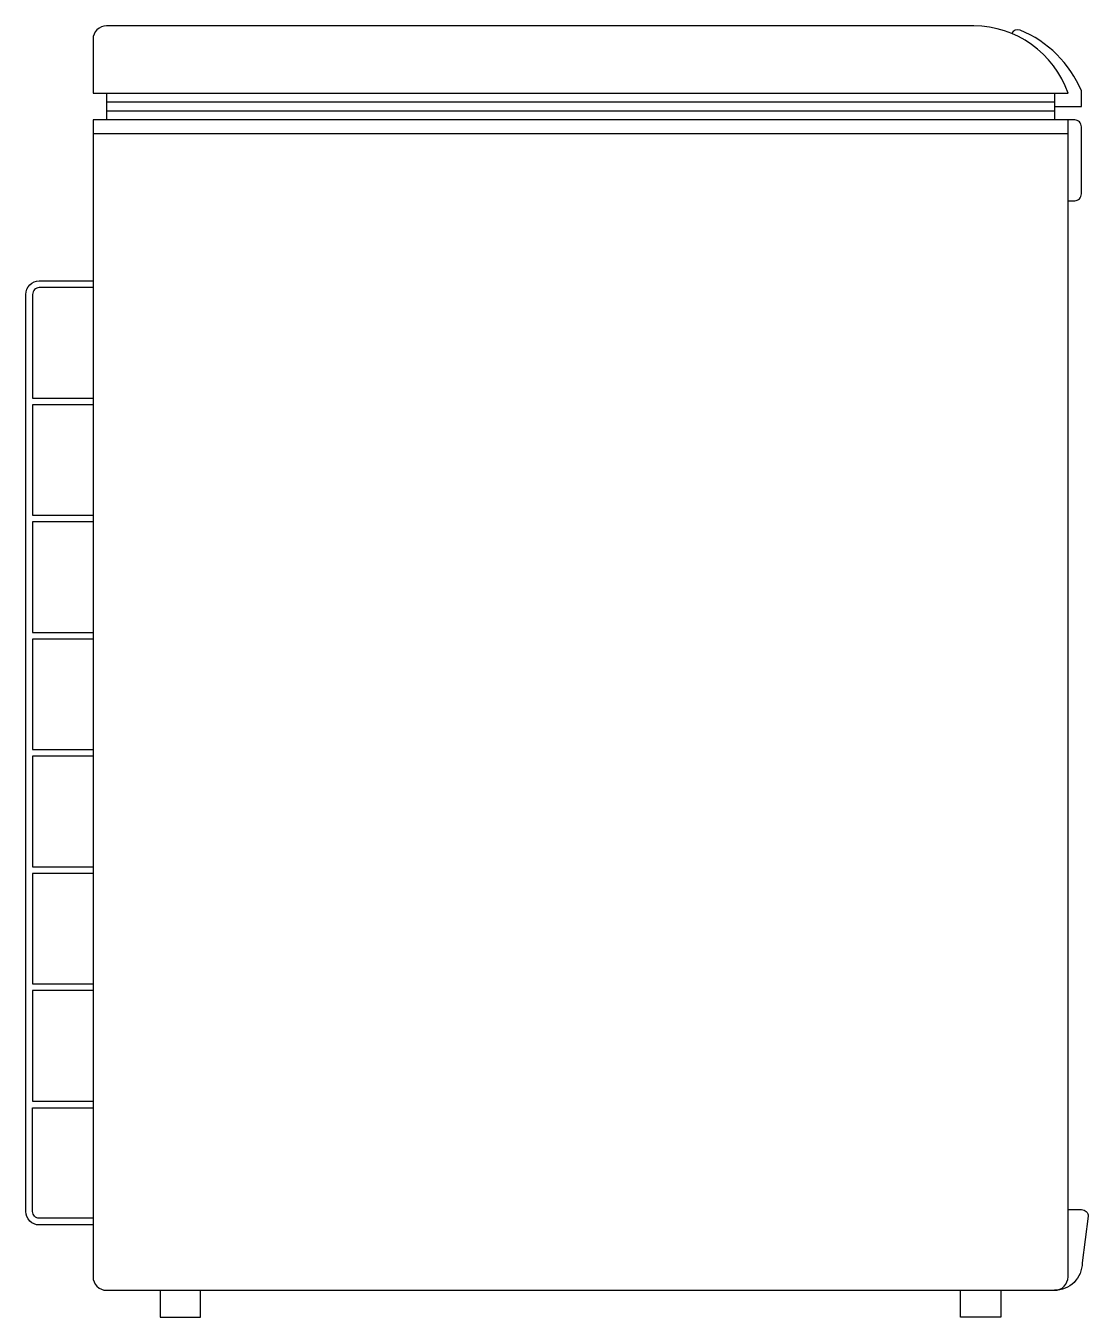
# Model space of a CAD drawing. Header units: millimetres. Extents: x -3067.237 to -3066.447, y 2850.842 to 2851.802.
import ezdxf

# ---------------------------------------------------------------- set-up
doc = ezdxf.new("R2010")
doc.units = ezdxf.units.MM
doc.header["$LTSCALE"] = 10
doc.layers.add('cozinha_freezers', color=2, linetype='Continuous')

msp = doc.modelspace()

# ---------------------------------------------------------------- linework, layer by layer
at = {"layer": 'cozinha_freezers'}
for p, q in [((-3067.17698, 2851.75236), (-3067.17698, 2851.73236)), ((-3066.47198, 2851.75236), (-3066.47198, 2851.73236)), ((-3067.18698, 2851.72236), (-3066.46198, 2851.72236))]:
    msp.add_line(p, q, dxfattribs=at)
at = {"layer": 'cozinha_freezers', "color": 1}
for p, q in [((-3066.47198, 2851.74569), (-3067.17698, 2851.74569)), ((-3066.47198, 2851.73902), (-3067.17698, 2851.73902))]:
    msp.add_line(p, q, dxfattribs=at)
at = {"layer": 'cozinha_freezers'}
for points in [[(-3067.18698, 2851.79236), (-3067.18698, 2851.75236), (-3066.46198, 2851.75236, 0.31756), (-3066.53198, 2851.80236), (-3067.17698, 2851.80236, 0.414214)], [(-3067.18698, 2850.87236, 0.414214), (-3067.17698, 2850.86236), (-3066.47198, 2850.86236, 0.414214), (-3066.46198, 2850.87236), (-3066.46198, 2851.73236), (-3067.18698, 2851.73236)]]:
    msp.add_lwpolyline(points, format="xyb", close=True, dxfattribs=at)
at = {"layer": 'cozinha_freezers', "color": 1}
for points in [[(-3066.47198, 2851.74236), (-3066.45198, 2851.74236), (-3066.45198, 2851.754, 0.197113), (-3066.49763, 2851.79919, 0.368978), (-3066.50397, 2851.79673, 0.368978)], [(-3066.46198, 2851.67236), (-3066.45698, 2851.67236, 0.414214), (-3066.45198, 2851.67736), (-3066.45198, 2851.72736, 0.414214), (-3066.45698, 2851.73236), (-3066.46198, 2851.73236)], [(-3067.18698, 2850.91092), (-3067.22698, 2850.91092, -0.414214), (-3067.23698, 2850.92092), (-3067.23698, 2851.60272, -0.414214), (-3067.22698, 2851.61272), (-3067.18698, 2851.61272)], [(-3067.18698, 2851.60772), (-3067.22698, 2851.60772, 0.414214), (-3067.23198, 2851.60272), (-3067.23198, 2851.52562), (-3067.18698, 2851.52562)], [(-3067.18698, 2850.91592), (-3067.22698, 2850.91592, -0.414214), (-3067.23198, 2850.92092), (-3067.23198, 2850.99802), (-3067.18698, 2850.99802)], [(-3066.46198, 2850.92236), (-3066.45198, 2850.92236, -0.414214), (-3066.44698, 2850.91736), (-3066.45146, 2850.88268, -0.416072), (-3066.47198, 2850.86236)]]:
    msp.add_lwpolyline(points, format="xyb", dxfattribs=at)
for points in [[(-3067.18698, 2851.52062), (-3067.23198, 2851.52062), (-3067.23198, 2851.43852), (-3067.18698, 2851.43852)], [(-3067.18698, 2851.43352), (-3067.23198, 2851.43352), (-3067.23198, 2851.35142), (-3067.18698, 2851.35142)], [(-3067.18698, 2851.34642), (-3067.23198, 2851.34642), (-3067.23198, 2851.26432), (-3067.18698, 2851.26432)], [(-3067.18698, 2851.25932), (-3067.23198, 2851.25932), (-3067.23198, 2851.17722), (-3067.18698, 2851.17722)], [(-3067.18698, 2851.17222), (-3067.23198, 2851.17222), (-3067.23198, 2851.09012), (-3067.18698, 2851.09012)], [(-3067.18698, 2851.08512), (-3067.23198, 2851.08512), (-3067.23198, 2851.00302), (-3067.18698, 2851.00302)]]:
    msp.add_lwpolyline(points, dxfattribs=at)
at = {"layer": 'cozinha_freezers'}
for points in [[(-3067.13698, 2850.86236), (-3067.13698, 2850.84236), (-3067.10698, 2850.84236), (-3067.10698, 2850.86236)], [(-3066.51198, 2850.86236), (-3066.51198, 2850.84236), (-3066.54198, 2850.84236), (-3066.54198, 2850.86236)]]:
    msp.add_lwpolyline(points, dxfattribs=at)

doc.saveas('drawing.dxf')
